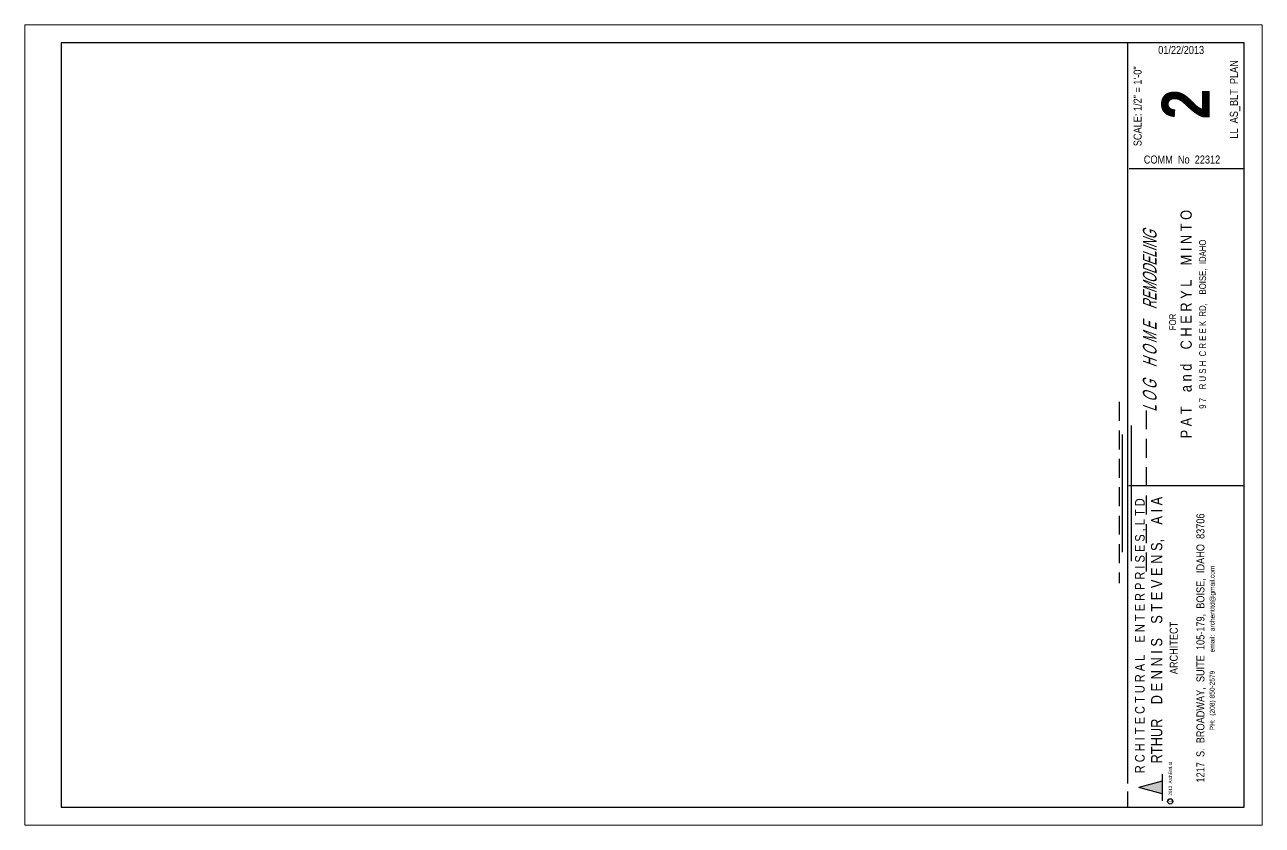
# Model space of a CAD drawing. Header units: inches. Extents: x 3176 to 7138, y 959 to 3158.
# Drawn here: x 6322 to 7138, y 1505 to 2033 of the extents above; entities that cross this region are included whole.
import ezdxf

# ---------------------------------------------------------------- set-up
doc = ezdxf.new("R2010")
doc.units = ezdxf.units.IN
doc.header["$MEASUREMENT"] = 0
doc.linetypes.add('HIDDEN', pattern=[0.375, 0.25, -0.125])
doc.layers.add('FOUNDATION', color=7, linetype='Continuous', lineweight=30)
doc.layers.add('ROOF', color=7, linetype='HIDDEN', lineweight=30)
doc.layers.add('TITLE BLOCK', color=7, linetype='Continuous')
doc.layers.add('TITLE_BLOCK', color=250, linetype='Continuous')
doc.styles.add('ARCH ENT', font='technical.ttf', dxfattribs={"height": 2})
doc.styles.add('ARCHENT', font='technical.ttf', dxfattribs={"height": 6})
doc.styles.add('EXIST', font='romans.shx', dxfattribs={"width": 0.75, "oblique": 20, "height": 12})

msp = doc.modelspace()

# ---------------------------------------------------------------- hatches: boundary and pattern name
at = {"layer": 'TITLE_BLOCK', "linetype": 'Continuous', "ltscale": 0.5}
msp.add_hatch(color=1, dxfattribs=at).paths.add_polyline_path([(7072.04, 1533.7), (7056.46, 1529.47), (7072.04, 1525.24)])

# ---------------------------------------------------------------- linework, layer by layer
at = {"layer": 'FOUNDATION', "color": 8, "ltscale": 15}
for p, q in [((7051.46, 1768.23), (7051.46, 1678.73)), ((7045.46, 1762.23), (7045.46, 1684.73))]:
    msp.add_line(p, q, dxfattribs=at)
at = {"layer": 'ROOF', "linetype": 'HIDDEN', "ltscale": 50}
msp.add_line((7043.5, 1783.77), (7043.51, 1664.27), dxfattribs=at)
at = {"layer": 'ROOF', "color": 8, "linetype": 'HIDDEN', "ltscale": 50}
msp.add_line((7061.46, 1778.23), (7061.46, 1668.73), dxfattribs=at)
at = {"layer": 'TITLE BLOCK', "color": 7, "linetype": 'Continuous', "lineweight": 0, "ltscale": 0.5}
for p, q in [((7137.94, 2032.57), (6321.95, 2032.57)), ((6321.95, 2032.57), (6321.95, 1504.58)), ((7137.94, 2032.57), (7137.94, 1504.58)), ((6321.95, 1504.58), (7137.94, 1504.58))]:
    msp.add_line(p, q, dxfattribs=at)
at = {"layer": 'TITLE BLOCK', "color": 7, "linetype": 'Continuous', "lineweight": 30, "ltscale": 0.5}
for p, q in [((6345.95, 2020.57), (6345.95, 1516.58)), ((7125.94, 2020.57), (6345.95, 2020.57)), ((7049.38, 1532.13), (7049.38, 2020.57)), ((7125.94, 1516.58), (7125.94, 2020.57)), ((7049.97, 1728.65), (7125.94, 1728.65)), ((7072.04, 1538.29), (7072.04, 1520.65)), ((7072.04, 1538.25), (7072.04, 1520.61)), ((7049.38, 1516.58), (7049.38, 1526.8)), ((7072.04, 1533.66), (7056.46, 1529.43)), ((7072.04, 1533.66), (7056.46, 1529.43)), ((7072.04, 1525.2), (7056.46, 1529.43)), ((7072.04, 1525.2), (7056.46, 1529.43)), ((6345.95, 1516.58), (7125.94, 1516.58))]:
    msp.add_line(p, q, dxfattribs=at)
at = {"layer": 'TITLE BLOCK', "color": 7, "linetype": 'Continuous', "lineweight": 30, "ltscale": 0.5, "const_width": 0.791}
msp.add_lwpolyline([(7049.97, 1937.67), (7125.94, 1937.67)], dxfattribs=at)
at = {"layer": 'TITLE BLOCK', "color": 7, "linetype": 'Continuous'}
msp.add_circle((7077.25, 1520.33), 1.75, dxfattribs=at)

# ---------------------------------------------------------------- texts
at = {"layer": 'TITLE BLOCK', "color": 7, "linetype": 'Continuous', "lineweight": 30, "ltscale": 0.5, "char_height": 5.2755, "attachment_point": 5, "style": 'ARCH ENT'}
for s, insert in [('\\A1;01/22/2013', (7084.47, 2015.89)), ('COMM  No  22312', (7085.03, 1943.62))]:
    msp.add_mtext(s, dxfattribs=dict(at, insert=insert))
at = {"layer": 'TITLE BLOCK', "color": 7, "linetype": 'Continuous', "lineweight": 30, "ltscale": 0.5, "rotation": 90, "style": 'ARCH ENT'}
for s, insert, char_height, attachment_point in [('LL  AS_BLT  PLAN', (7120, 1983.32), 5.2755, 5), ('SCALE: 1/2" = 1\'-0"  ', (7055.78, 1978.79), 5.2755, 5), ('{\\fTechnical|b1|i0|c0|p34;2}', (7071.67, 1980.25), 31.6532, 2), ('\\P{\\H0.3769x;  FOR\\P\\H1.644x;P A T    a n d    C H E R Y L    M I N T O\\P\\H0.6083x;9 7    R U S H  C R E E K  RD,    BOISE,  IDAHO}', (7079.21, 1835.09), 11.9011, 5), ('        R C H I T E C T U R A L    E N T E R P R I S E S , L T D\\P{\\H1.167x;          RTHUR    D E N N I S    S T E V E N S,    A I A\\P\\H0.7145x;ARCHITECT\\P\\P1217  S.  BROADWAY,  SUITE  105-179,  BOISE,  IDAHO  83706\\P\\H0.5999x;PH:  (208) 850-2579          email:  archentltd@gmail.com}', (7054.06, 1621.5), 6.3306, 2)]:
    msp.add_mtext(s, dxfattribs=dict(at, insert=insert, char_height=char_height, attachment_point=attachment_point))
at = {"layer": 'TITLE BLOCK', "color": 7, "linetype": 'Continuous', "lineweight": 9, "ltscale": 50, "insert": (7059.24, 1837.04), "char_height": 9, "width": 201.5, "attachment_point": 2, "rotation": 90, "style": 'EXIST'}
msp.add_mtext('{\\fTechnical|b0|i0|c0|p34;L O G    H O M E    REMODELING}', dxfattribs=at)
at = {"layer": 'TITLE BLOCK', "color": 7, "linetype": 'HIDDEN', "insert": (7076.25, 1519.73), "char_height": 2.0983, "width": 29.5, "attachment_point": 1, "rotation": 90, "style": 'ARCHENT'}
msp.add_mtext('C   2013  ArchEntLtd', dxfattribs=at)

doc.saveas('drawing.dxf')
